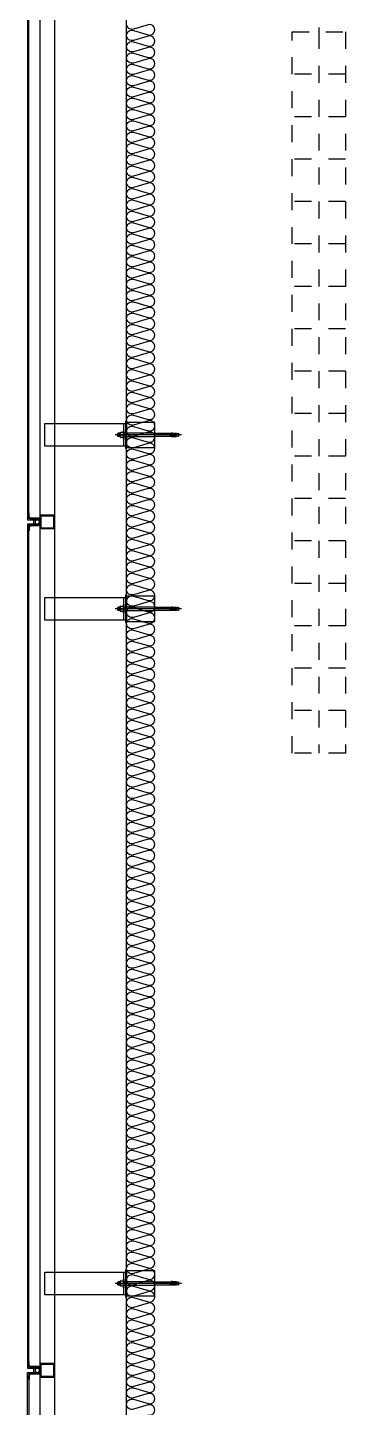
# Model space of a CAD drawing. Header units: millimetres. Extents: x -1320 to 172218, y -4077 to 50350.
# Drawn here: x 118350 to 119473, y 8619 to 13498 of the extents above; entities that cross this region are included whole.
import ezdxf

# ---------------------------------------------------------------- set-up
doc = ezdxf.new("R2010")
doc.units = ezdxf.units.MM
doc.header["$LTSCALE"] = 60
doc.linetypes.add('HIDDEN', pattern=[2, 1, -1])
for name, color, linetype in [('A-CORE-ELEV', 5, 'Continuous'), ('A-ETC-8', 8, 'Continuous'), ('A-FIN', 6, 'Continuous'), ('INSUL', 8, 'Continuous'), ('ISL', 251, 'Continuous')]:
    doc.layers.add(name, color=color, linetype=linetype)

# ---------------------------------------------------------------- blocks, each defined once
blk = doc.blocks.new('A$C632c858f')
at = {"layer": 'A-ETC-8'}
blk.add_arc((-2.8, 0), 24, 341.8248, 18.1752, dxfattribs=at)
blk.add_ellipse((34, 0), major_axis=(7.59, 0), ratio=0.987937, dxfattribs=at)
blk = doc.blocks.new('A$Cae507117')
at = {"layer": 'A-ETC-8'}
for points in [[(-50, 0), (-50, -50), (0, -50), (0, 0)], [(-46.8, -3.2), (-46.8, -46.8), (-3.2, -46.8), (-3.2, -3.2)]]:
    blk.add_lwpolyline(points, close=True, dxfattribs=at)
blk = doc.blocks.new('너트 M12')
for p, q in [((-9, 0), (9, 0)), ((-9.5, -9), (-9.5, -0.5)), ((9, -9.5), (-9, -9.5)), ((0, -8.3), (0, -1.2)), ((9.5, -0.5), (9.5, -9))]:
    blk.add_line(p, q)
for centre, start, end in [((-9, -0.5), 90, 180), ((-9, -9), 180, 270), ((9, -0.5), 0, 90), ((9, -9), 270, 0)]:
    blk.add_arc(centre, 0.5, start, end)
at = {"extrusion": (0, 0, -1)}
for centre, major_axis, ratio, start_param, end_param in [((-4.8, -0.9), (-4.75, 0.31), 0.185359, -0.024388, 3.141593), ((4.8, -0.9), (4.75, 0.31), 0.185108, 3.141593, 6.30754), ((-4.8, -8.6), (4.75, 0.31), 0.187111, 0, 3.166211), ((4.8, -8.6), (-4.75, 0.31), 0.185991, 3.117121, 6.283185)]:
    blk.add_ellipse(centre, major_axis=major_axis, ratio=ratio, start_param=start_param, end_param=end_param, dxfattribs=at)
blk = doc.blocks.new('A$C5ebcaad0')
at = {"layer": 'A-ETC-8'}
for p, q in [((-449, -225), (-214, -225)), ((-439, -220.5), (-439, -229.5)), ((-437, -219), (-437.5, -219)), ((-437.5, -231), (-437, -231)), ((-426, -220.5), (-437, -219)), ((-437, -231), (-426, -229.5)), ((-431.6, -219.7), (-431.6, -221.5)), ((-431.6, -228.5), (-431.6, -230.2)), ((-431.1, -222.3), (-429.3, -223.5)), ((-431.1, -227.7), (-429.3, -226.5)), ((-415.6, -218.7), (-430.6, -218.7)), ((-430.6, -231.2), (-415.6, -231.2)), ((-421.1, -224), (-427.7, -224)), ((-421.1, -226), (-427.7, -226)), ((-426, -220.5), (-412, -220.5)), ((-426, -229.5), (-412, -229.5)), ((-420.6, -223.5), (-420.6, -223)), ((-420.6, -227), (-420.6, -226.5)), ((-416.6, -227), (-416.6, -223)), ((-415.6, -218.7), (-412.6, -218.7)), ((-415.6, -231.2), (-412.6, -231.2)), ((-412.6, -218.7), (-412.6, -231.2)), ((-412, -231), (-412, -219)), ((-409, -219), (-412, -219)), ((-412, -231), (-409, -231)), ((-409, -231), (-409, -219)), ((-355, -219), (-409, -219)), ((-409, -231), (-355, -231)), ((-355, -219), (-245.5, -219)), ((-245.5, -231), (-355, -231)), ((-234.2, -229.5), (-224, -229.5)), ((-234, -219), (-225.5, -219)), ((-234, -220.5), (-224, -220.5)), ((-234, -231), (-225.5, -231)), ((-225.5, -231), (-225.5, -219)), ((-224, -220.5), (-225.5, -219)), ((-224, -229.5), (-225.5, -231)), ((-224, -229.5), (-224, -220.5))]:
    blk.add_line(p, q, dxfattribs=at)
for points in [[(-255, -180.5), (-255, -269.5), (-355, -269.5), (-355, -180.5)], [(33.5, -185), (-251.5, -185), (-251.5, -265), (33.5, -265)], [(-251.5, -265), (-245.5, -265), (-245.5, -185), (-251.5, -185)], [(-245.5, -210), (-245.5, -240), (-243.5, -240), (-243.5, -210)]]:
    blk.add_lwpolyline(points, close=True, dxfattribs=at)
blk.add_lwpolyline([(-251.5, -177.5), (-251.5, -272.5, -0.414214), (-252.5, -273.5), (-255, -273.5), (-255, -176.5), (-252.5, -176.5, -0.414214)], format="xyb", close=True, dxfattribs=at)
for centre, radius, start, end in [((-437.5, -220.5), 1.5, 90, 180), ((-437.5, -229.5), 1.5, 180, 270), ((-430.6, -219.7), 1, 90, 180), ((-430.6, -221.5), 1, 180, 236.3099), ((-430.6, -228.5), 1, 123.6901, 180), ((-430.6, -230.2), 1, 180, 270), ((-427.7, -221), 3, 236.3099, 270), ((-427.7, -229), 3, 90, 123.6901), ((-421.1, -223.5), 0.5, 270, 0), ((-421.1, -226.5), 0.5, 0, 90), ((-418.6, -223), 2, 90, 180), ((-418.6, -227), 2, 180, 270), ((-418.6, -223), 2, 0, 90), ((-418.6, -227), 2, 270, 0)]:
    blk.add_arc(centre, radius, start, end, dxfattribs=at)
at = {"layer": 'A-ETC-8', "xscale": -1, "rotation": 90}
blk.add_blockref('너트 M12', (-243.5, -225), dxfattribs=at)

msp = doc.modelspace()

# ---------------------------------------------------------------- linework, layer by layer
at = {"layer": 'A-CORE-ELEV', "color": 4, "linetype": 'HIDDEN'}
for p, q in [((119379.2, 13737.7, 0), (119379.2, 13467.7, 0)), ((119284.9, 13482.7, 0), (119473.5, 13482.7, 0)), ((119284.9, 10932.7, 0), (119284.9, 13482.7, 0)), ((119379.2, 13482.7, 0), (119379.2, 10932.7, 0)), ((119473.5, 13482.7, 0), (119473.5, 10932.7, 0)), ((119473.5, 13332.7, 0), (119284.9, 13332.7, 0)), ((119473.5, 13182.7, 0), (119284.9, 13182.7, 0)), ((119473.5, 13032.7, 0), (119284.9, 13032.7, 0)), ((119473.5, 12882.7, 0), (119284.9, 12882.7, 0)), ((119473.5, 12732.7, 0), (119284.9, 12732.7, 0)), ((119473.5, 12582.7, 0), (119284.9, 12582.7, 0)), ((119473.5, 12432.7, 0), (119284.9, 12432.7, 0)), ((119473.5, 12282.7, 0), (119284.9, 12282.7, 0)), ((119473.5, 12132.7, 0), (119284.9, 12132.7, 0)), ((119473.5, 11982.7, 0), (119284.9, 11982.7, 0)), ((119473.5, 11832.7, 0), (119284.9, 11832.7, 0)), ((119473.5, 11682.7, 0), (119284.9, 11682.7, 0)), ((119473.5, 11532.7, 0), (119284.9, 11532.7, 0)), ((119473.5, 11382.7, 0), (119284.9, 11382.7, 0)), ((119473.5, 11232.7, 0), (119284.9, 11232.7, 0)), ((119473.5, 11082.7, 0), (119284.9, 11082.7, 0)), ((119473.5, 10932.7, 0), (119284.9, 10932.7, 0))]:
    msp.add_line(p, q, dxfattribs=at)
at = {"layer": 'A-ETC-8'}
for p, q in [((118395, 680), (118395, 47070, 0)), ((118445, 47070, 0), (118445, 680))]:
    msp.add_line(p, q, dxfattribs=at)
at = {"layer": 'A-ETC-8', "elevation": 0}
for points in [[(118358, 11761.5), (118393, 11761.5), (118393, 11750.5), (118395, 11750.5), (118395, 11763.5), (118359.7, 11763.5, 0.226541), (118356, 11767.2), (118356, 11781.9), (118354, 11781.9), (118354, 11765.5, -0.414214)], [(118358, 11738.5), (118393, 11738.5), (118393, 11749.5), (118395, 11749.5), (118395, 11736.5), (118359.7, 11736.5, -0.226541), (118356, 11732.8), (118356, 11718.1), (118354, 11718.1), (118354, 11734.5, 0.414214)], [(118358, 8761.5), (118393, 8761.5), (118393, 8750.5), (118395, 8750.5), (118395, 8763.5), (118359.7, 8763.5, 0.226541), (118356, 8767.2), (118356, 8781.9), (118354, 8781.9), (118354, 8765.5, -0.414214)], [(118358, 8738.5), (118393, 8738.5), (118393, 8749.5), (118395, 8749.5), (118395, 8736.5), (118359.7, 8736.5, -0.226541), (118356, 8732.8), (118356, 8718.1), (118354, 8718.1), (118354, 8734.5, 0.414214)]]:
    msp.add_lwpolyline(points, format="xyb", close=True, dxfattribs=at)
at = {"layer": 'A-FIN', "elevation": 0}
for points in [[(118391, 14738.5), (118391, 14742.5), (118350, 14742.5), (118350, 11757.5), (118391, 11757.5), (118391, 11761.5), (118354, 11761.5), (118354, 14738.5), (118391, 14738.5)], [(118391, 11738.5), (118391, 11742.5), (118350, 11742.5), (118350, 8757.5), (118391, 8757.5), (118391, 8761.5), (118354, 8761.5), (118354, 11738.5), (118391, 11738.5)], [(118391, 6211.5), (118391, 6207.5), (118350, 6207.5), (118350, 8742.5), (118391, 8742.5), (118391, 8738.5), (118354, 8738.5), (118354, 6211.5), (118391, 6211.5)]]:
    msp.add_lwpolyline(points, close=True, dxfattribs=at)
at = {"layer": 'INSUL'}
msp.add_line((118700, -1850, 0), (118700, 47000, 0), dxfattribs=at)
at = {"layer": 'ISL', "elevation": 0}
msp.add_lwpolyline([(118775.8, 8592.4, 1.372593), (118775.8, 8627.7), (118724.2, 8612.4, -0.509267), (118700, 8630, -0.509267), (118724.2, 8647.7), (118775.8, 8632.4, 1.372593), (118775.8, 8667.7), (118724.2, 8652.4, -0.509267), (118700, 8670, -0.509267), (118724.2, 8687.7), (118775.8, 8672.4, 1.372593), (118775.8, 8707.7), (118724.2, 8692.4, -0.509267), (118700, 8710, -0.509267), (118724.2, 8727.7), (118775.8, 8712.4, 1.372593), (118775.8, 8747.7), (118724.2, 8732.4, -0.509267), (118700, 8750, -0.509267), (118724.2, 8767.7), (118775.8, 8752.4, 1.372593), (118775.8, 8787.7), (118724.2, 8772.4, -0.509267), (118700, 8790, -0.509267), (118724.2, 8807.7), (118775.8, 8792.4, 1.372593), (118775.8, 8827.7), (118724.2, 8812.4, -0.509267), (118700, 8830, -0.509267), (118724.2, 8847.7), (118775.8, 8832.4, 1.372593), (118775.8, 8867.7), (118724.2, 8852.4, -0.509267), (118700, 8870, -0.509267), (118724.2, 8887.7), (118775.8, 8872.4, 1.372593), (118775.8, 8907.7), (118724.2, 8892.4, -0.509267), (118700, 8910, -0.509267), (118724.2, 8927.7), (118775.8, 8912.4, 1.372593), (118775.8, 8947.7), (118724.2, 8932.4, -0.509267), (118700, 8950, -0.509267), (118724.2, 8967.7), (118775.8, 8952.4, 1.372593), (118775.8, 8987.7), (118724.2, 8972.4, -0.509267), (118700, 8990, -0.509267), (118724.2, 9007.7), (118775.8, 8992.4, 1.372593), (118775.8, 9027.7), (118724.2, 9012.4, -0.509267), (118700, 9030, -0.509267), (118724.2, 9047.7), (118775.8, 9032.4, 1.372593), (118775.8, 9067.7), (118724.2, 9052.4, -0.509267), (118700, 9070, -0.509267), (118724.2, 9087.7), (118775.8, 9072.4, 1.372593), (118775.8, 9107.7), (118724.2, 9092.4, -0.509267), (118700, 9110, -0.509267), (118724.2, 9127.7), (118775.8, 9112.4, 1.372593), (118775.8, 9147.7), (118724.2, 9132.4, -0.509267), (118700, 9150, -0.509267), (118724.2, 9167.7), (118775.8, 9152.4, 1.372593), (118775.8, 9187.7), (118724.2, 9172.4, -0.509267), (118700, 9190, -0.509267), (118724.2, 9207.7), (118775.8, 9192.4, 1.372593), (118775.8, 9227.7), (118724.2, 9212.4, -0.509267), (118700, 9230, -0.509267), (118724.2, 9247.7), (118775.8, 9232.4, 1.372593), (118775.8, 9267.7), (118724.2, 9252.4, -0.509267), (118700, 9270, -0.509267), (118724.2, 9287.7), (118775.8, 9272.4, 1.372593), (118775.8, 9307.7), (118724.2, 9292.4, -0.509267), (118700, 9310, -0.509267), (118724.2, 9327.7), (118775.8, 9312.4, 1.372593), (118775.8, 9347.7), (118724.2, 9332.4, -0.509267), (118700, 9350, -0.509267), (118724.2, 9367.7), (118775.8, 9352.4, 1.372593), (118775.8, 9387.7), (118724.2, 9372.4, -0.509267), (118700, 9390, -0.509267), (118724.2, 9407.7), (118775.8, 9392.4, 1.372593), (118775.8, 9427.7), (118724.2, 9412.4, -0.509267), (118700, 9430, -0.509267), (118724.2, 9447.7), (118775.8, 9432.4, 1.372593), (118775.8, 9467.7), (118724.2, 9452.4, -0.509267), (118700, 9470, -0.509267), (118724.2, 9487.7), (118775.8, 9472.4, 1.372593), (118775.8, 9507.7), (118724.2, 9492.4, -0.509267), (118700, 9510, -0.509267), (118724.2, 9527.7), (118775.8, 9512.4, 1.372593), (118775.8, 9547.7), (118724.2, 9532.4, -0.509267), (118700, 9550, -0.509267), (118724.2, 9567.7), (118775.8, 9552.4, 1.372593), (118775.8, 9587.7), (118724.2, 9572.4, -0.509267), (118700, 9590, -0.509267), (118724.2, 9607.7), (118775.8, 9592.4, 1.372593), (118775.8, 9627.7), (118724.2, 9612.4, -0.509267), (118700, 9630, -0.509267), (118724.2, 9647.7), (118775.8, 9632.4, 1.372593), (118775.8, 9667.7), (118724.2, 9652.4, -0.509267), (118700, 9670, -0.509267), (118724.2, 9687.7), (118775.8, 9672.4, 1.372593), (118775.8, 9707.7), (118724.2, 9692.4, -0.509267), (118700, 9710, -0.509267), (118724.2, 9727.7), (118775.8, 9712.4, 1.372593), (118775.8, 9747.7), (118724.2, 9732.4, -0.509267), (118700, 9750, -0.509267), (118724.2, 9767.7), (118775.8, 9752.4, 1.372593), (118775.8, 9787.7), (118724.2, 9772.4, -0.509267), (118700, 9790, -0.509267), (118724.2, 9807.7), (118775.8, 9792.4, 1.372593), (118775.8, 9827.7), (118724.2, 9812.4, -0.509267), (118700, 9830, -0.509267), (118724.2, 9847.7), (118775.8, 9832.4, 1.372593), (118775.8, 9867.7), (118724.2, 9852.4, -0.509267), (118700, 9870, -0.509267), (118724.2, 9887.7), (118775.8, 9872.4, 1.372593), (118775.8, 9907.7), (118724.2, 9892.4, -0.509267), (118700, 9910, -0.509267), (118724.2, 9927.7), (118775.8, 9912.4, 1.372593), (118775.8, 9947.7), (118724.2, 9932.4, -0.509267), (118700, 9950, -0.509267), (118724.2, 9967.7), (118775.8, 9952.4, 1.372593), (118775.8, 9987.7), (118724.2, 9972.4, -0.509267), (118700, 9990, -0.509267), (118724.2, 10007.7), (118775.8, 9992.4, 1.372593), (118775.8, 10027.7), (118724.2, 10012.4, -0.509267), (118700, 10030, -0.509267), (118724.2, 10047.7), (118775.8, 10032.4, 1.372593), (118775.8, 10067.7), (118724.2, 10052.4, -0.509267), (118700, 10070, -0.509267), (118724.2, 10087.7), (118775.8, 10072.4, 1.372593), (118775.8, 10107.7), (118724.2, 10092.4, -0.509267), (118700, 10110, -0.509267), (118724.2, 10127.7), (118775.8, 10112.4, 1.372593), (118775.8, 10147.7), (118724.2, 10132.4, -0.509267), (118700, 10150, -0.509267), (118724.2, 10167.7), (118775.8, 10152.4, 1.372593), (118775.8, 10187.7), (118724.2, 10172.4, -0.509267), (118700, 10190, -0.509267), (118724.2, 10207.7), (118775.8, 10192.4, 1.372593), (118775.8, 10227.7), (118724.2, 10212.4, -0.509267), (118700, 10230, -0.509267), (118724.2, 10247.7), (118775.8, 10232.4, 1.372593), (118775.8, 10267.7), (118724.2, 10252.4, -0.509267), (118700, 10270, -0.509267), (118724.2, 10287.7), (118775.8, 10272.4, 1.372593), (118775.8, 10307.7), (118724.2, 10292.4, -0.509267), (118700, 10310, -0.509267), (118724.2, 10327.7), (118775.8, 10312.4, 1.372593), (118775.8, 10347.7), (118724.2, 10332.4, -0.509267), (118700, 10350, -0.509267), (118724.2, 10367.7), (118775.8, 10352.4, 1.372593), (118775.8, 10387.7), (118724.2, 10372.4, -0.509267), (118700, 10390, -0.509267), (118724.2, 10407.7), (118775.8, 10392.4, 1.372593), (118775.8, 10427.7), (118724.2, 10412.4, -0.509267), (118700, 10430, -0.509267), (118724.2, 10447.7), (118775.8, 10432.4, 1.372593), (118775.8, 10467.7), (118724.2, 10452.4, -0.509267), (118700, 10470, -0.509267), (118724.2, 10487.7), (118775.8, 10472.4, 1.372593), (118775.8, 10507.7), (118724.2, 10492.4, -0.509267), (118700, 10510, -0.509267), (118724.2, 10527.7), (118775.8, 10512.4, 1.372593), (118775.8, 10547.7), (118724.2, 10532.4, -0.509267), (118700, 10550, -0.509267), (118724.2, 10567.7), (118775.8, 10552.4, 1.372593), (118775.8, 10587.7), (118724.2, 10572.4, -0.509267), (118700, 10590, -0.509267), (118724.2, 10607.7), (118775.8, 10592.4, 1.372593), (118775.8, 10627.7), (118724.2, 10612.4, -0.509267), (118700, 10630, -0.509267), (118724.2, 10647.7), (118775.8, 10632.4, 1.372593), (118775.8, 10667.7), (118724.2, 10652.4, -0.509267), (118700, 10670, -0.509267), (118724.2, 10687.7), (118775.8, 10672.4, 1.372593), (118775.8, 10707.7), (118724.2, 10692.4, -0.509267), (118700, 10710, -0.509267), (118724.2, 10727.7), (118775.8, 10712.4, 1.372593), (118775.8, 10747.7), (118724.2, 10732.4, -0.509267), (118700, 10750, -0.509267), (118724.2, 10767.7), (118775.8, 10752.4, 1.372593), (118775.8, 10787.7), (118724.2, 10772.4, -0.509267), (118700, 10790, -0.509267), (118724.2, 10807.7), (118775.8, 10792.4, 1.372593), (118775.8, 10827.7), (118724.2, 10812.4, -0.509267), (118700, 10830, -0.509267), (118724.2, 10847.7), (118775.8, 10832.4, 1.372593), (118775.8, 10867.7), (118724.2, 10852.4, -0.509267), (118700, 10870, -0.509267), (118724.2, 10887.7), (118775.8, 10872.4, 1.372593), (118775.8, 10907.7), (118724.2, 10892.4, -0.509267), (118700, 10910, -0.509267), (118724.2, 10927.7), (118775.8, 10912.4, 1.372593), (118775.8, 10947.7), (118724.2, 10932.4, -0.509267), (118700, 10950, -0.509267), (118724.2, 10967.7), (118775.8, 10952.4, 1.372593), (118775.8, 10987.7), (118724.2, 10972.4, -0.509267), (118700, 10990, -0.509267), (118724.2, 11007.7), (118775.8, 10992.4, 1.372593), (118775.8, 11027.7), (118724.2, 11012.4, -0.509267), (118700, 11030, -0.509267), (118724.2, 11047.7), (118775.8, 11032.4, 1.372593), (118775.8, 11067.7), (118724.2, 11052.4, -0.509267), (118700, 11070, -0.509267), (118724.2, 11087.7), (118775.8, 11072.4, 1.372593), (118775.8, 11107.7), (118724.2, 11092.4, -0.509267), (118700, 11110, -0.509267), (118724.2, 11127.7), (118775.8, 11112.4, 1.372593), (118775.8, 11147.7), (118724.2, 11132.4, -0.509267), (118700, 11150, -0.509267), (118724.2, 11167.7), (118775.8, 11152.4, 1.372593), (118775.8, 11187.7), (118724.2, 11172.4, -0.509267), (118700, 11190, -0.509267), (118724.2, 11207.7), (118775.8, 11192.4, 1.372593), (118775.8, 11227.7), (118724.2, 11212.4, -0.509267), (118700, 11230, -0.509267), (118724.2, 11247.7), (118775.8, 11232.4, 1.372593), (118775.8, 11267.7), (118724.2, 11252.4, -0.509267), (118700, 11270, -0.509267), (118724.2, 11287.7), (118775.8, 11272.4, 1.372593), (118775.8, 11307.7), (118724.2, 11292.4, -0.509267), (118700, 11310, -0.509267), (118724.2, 11327.7), (118775.8, 11312.4, 1.372593), (118775.8, 11347.7), (118724.2, 11332.4, -0.509267), (118700, 11350, -0.509267), (118724.2, 11367.7), (118775.8, 11352.4, 1.372593), (118775.8, 11387.7), (118724.2, 11372.4, -0.509267), (118700, 11390, -0.509267), (118724.2, 11407.7), (118775.8, 11392.4, 1.372593), (118775.8, 11427.7), (118724.2, 11412.4, -0.509267), (118700, 11430, -0.509267), (118724.2, 11447.7), (118775.8, 11432.4, 1.372593), (118775.8, 11467.7), (118724.2, 11452.4, -0.509267), (118700, 11470, -0.509267), (118724.2, 11487.7), (118775.8, 11472.4, 1.372593), (118775.8, 11507.7), (118724.2, 11492.4, -0.509267), (118700, 11510, -0.509267), (118724.2, 11527.7), (118775.8, 11512.4, 1.372593), (118775.8, 11547.7), (118724.2, 11532.4, -0.509267), (118700, 11550, -0.509267), (118724.2, 11567.7), (118775.8, 11552.4, 1.372593), (118775.8, 11587.7), (118724.2, 11572.4, -0.509267), (118700, 11590, -0.509267), (118724.2, 11607.7), (118775.8, 11592.4, 1.372593), (118775.8, 11627.7), (118724.2, 11612.4, -0.509267), (118700, 11630, -0.509267), (118724.2, 11647.7), (118775.8, 11632.4, 1.372593), (118775.8, 11667.7), (118724.2, 11652.4, -0.509267), (118700, 11670, -0.509267), (118724.2, 11687.7), (118775.8, 11672.4, 1.372593), (118775.8, 11707.7), (118724.2, 11692.4, -0.509267), (118700, 11710, -0.509267), (118724.2, 11727.7), (118775.8, 11712.4, 1.372593), (118775.8, 11747.7), (118724.2, 11732.4, -0.509267), (118700, 11750, -0.509267), (118724.2, 11767.7), (118775.8, 11752.4, 1.372593), (118775.8, 11787.7), (118724.2, 11772.4, -0.509267), (118700, 11790, -0.509267), (118724.2, 11807.7), (118775.8, 11792.4, 1.372593), (118775.8, 11827.7), (118724.2, 11812.4, -0.509267), (118700, 11830, -0.509267), (118724.2, 11847.7), (118775.8, 11832.4, 1.372593), (118775.8, 11867.7), (118724.2, 11852.4, -0.509267), (118700, 11870, -0.509267), (118724.2, 11887.7), (118775.8, 11872.4, 1.372593), (118775.8, 11907.7), (118724.2, 11892.4, -0.509267), (118700, 11910, -0.509267), (118724.2, 11927.7), (118775.8, 11912.4, 1.372593), (118775.8, 11947.7), (118724.2, 11932.4, -0.509267), (118700, 11950, -0.509267), (118724.2, 11967.7), (118775.8, 11952.4, 1.372593), (118775.8, 11987.7), (118724.2, 11972.4, -0.509267), (118700, 11990, -0.509267), (118724.2, 12007.7), (118775.8, 11992.4, 1.372593), (118775.8, 12027.7), (118724.2, 12012.4, -0.509267), (118700, 12030, -0.509267), (118724.2, 12047.7), (118775.8, 12032.4, 1.372593), (118775.8, 12067.7), (118724.2, 12052.4, -0.509267), (118700, 12070, -0.509267), (118724.2, 12087.7), (118775.8, 12072.4, 1.372593), (118775.8, 12107.7), (118724.2, 12092.4, -0.509267), (118700, 12110, -0.509267), (118724.2, 12127.7), (118775.8, 12112.4, 1.372593), (118775.8, 12147.7), (118724.2, 12132.4, -0.509267), (118700, 12150, -0.509267), (118724.2, 12167.7), (118775.8, 12152.4, 1.372593), (118775.8, 12187.7), (118724.2, 12172.4, -0.509267), (118700, 12190, -0.509267), (118724.2, 12207.7), (118775.8, 12192.4, 1.372593), (118775.8, 12227.7), (118724.2, 12212.4, -0.509267), (118700, 12230, -0.509267), (118724.2, 12247.7), (118775.8, 12232.4, 1.372593), (118775.8, 12267.7), (118724.2, 12252.4, -0.509267), (118700, 12270, -0.509267), (118724.2, 12287.7), (118775.8, 12272.4, 1.372593), (118775.8, 12307.7), (118724.2, 12292.4, -0.509267), (118700, 12310, -0.509267), (118724.2, 12327.7), (118775.8, 12312.4, 1.372593), (118775.8, 12347.7), (118724.2, 12332.4, -0.509267), (118700, 12350, -0.509267), (118724.2, 12367.7), (118775.8, 12352.4, 1.372593), (118775.8, 12387.7), (118724.2, 12372.4, -0.509267), (118700, 12390, -0.509267), (118724.2, 12407.7), (118775.8, 12392.4, 1.372593), (118775.8, 12427.7), (118724.2, 12412.4, -0.509267), (118700, 12430, -0.509267), (118724.2, 12447.7), (118775.8, 12432.4, 1.372593), (118775.8, 12467.7), (118724.2, 12452.4, -0.509267), (118700, 12470, -0.509267), (118724.2, 12487.7), (118775.8, 12472.4, 1.372593), (118775.8, 12507.7), (118724.2, 12492.4, -0.509267), (118700, 12510, -0.509267), (118724.2, 12527.7), (118775.8, 12512.4, 1.372593), (118775.8, 12547.7), (118724.2, 12532.4, -0.509267), (118700, 12550, -0.509267), (118724.2, 12567.7), (118775.8, 12552.4, 1.372593), (118775.8, 12587.7), (118724.2, 12572.4, -0.509267), (118700, 12590, -0.509267), (118724.2, 12607.7), (118775.8, 12592.4, 1.372593), (118775.8, 12627.7), (118724.2, 12612.4, -0.509267), (118700, 12630, -0.509267), (118724.2, 12647.7), (118775.8, 12632.4, 1.372593), (118775.8, 12667.7), (118724.2, 12652.4, -0.509267), (118700, 12670, -0.509267), (118724.2, 12687.7), (118775.8, 12672.4, 1.372593), (118775.8, 12707.7), (118724.2, 12692.4, -0.509267), (118700, 12710, -0.509267), (118724.2, 12727.7), (118775.8, 12712.4, 1.372593), (118775.8, 12747.7), (118724.2, 12732.4, -0.509267), (118700, 12750, -0.509267), (118724.2, 12767.7), (118775.8, 12752.4, 1.372593), (118775.8, 12787.7), (118724.2, 12772.4, -0.509267), (118700, 12790, -0.509267), (118724.2, 12807.7), (118775.8, 12792.4, 1.372593), (118775.8, 12827.7), (118724.2, 12812.4, -0.509267), (118700, 12830, -0.509267), (118724.2, 12847.7), (118775.8, 12832.4, 1.372593), (118775.8, 12867.7), (118724.2, 12852.4, -0.509267), (118700, 12870, -0.509267), (118724.2, 12887.7), (118775.8, 12872.4, 1.372593), (118775.8, 12907.7), (118724.2, 12892.4, -0.509267), (118700, 12910, -0.509267), (118724.2, 12927.7), (118775.8, 12912.4, 1.372593), (118775.8, 12947.7), (118724.2, 12932.4, -0.509267), (118700, 12950, -0.509267), (118724.2, 12967.7), (118775.8, 12952.4, 1.372593), (118775.8, 12987.7), (118724.2, 12972.4, -0.509267), (118700, 12990, -0.509267), (118724.2, 13007.7), (118775.8, 12992.4, 1.372593), (118775.8, 13027.7), (118724.2, 13012.4, -0.509267), (118700, 13030, -0.509267), (118724.2, 13047.7), (118775.8, 13032.4, 1.372593), (118775.8, 13067.7), (118724.2, 13052.4, -0.509267), (118700, 13070, -0.509267), (118724.2, 13087.7), (118775.8, 13072.4, 1.372593), (118775.8, 13107.7), (118724.2, 13092.4, -0.509267), (118700, 13110, -0.509267), (118724.2, 13127.7), (118775.8, 13112.4, 1.372593), (118775.8, 13147.7), (118724.2, 13132.4, -0.509267), (118700, 13150, -0.509267), (118724.2, 13167.7), (118775.8, 13152.4, 1.372593), (118775.8, 13187.7), (118724.2, 13172.4, -0.509267), (118700, 13190, -0.509267), (118724.2, 13207.7), (118775.8, 13192.4, 1.372593), (118775.8, 13227.7), (118724.2, 13212.4, -0.509267), (118700, 13230, -0.509267), (118724.2, 13247.7), (118775.8, 13232.4, 1.372593), (118775.8, 13267.7), (118724.2, 13252.4, -0.509267), (118700, 13270, -0.509267), (118724.2, 13287.7), (118775.8, 13272.4, 1.372593), (118775.8, 13307.7), (118724.2, 13292.4, -0.509267), (118700, 13310, -0.509267), (118724.2, 13327.7), (118775.8, 13312.4, 1.372593), (118775.8, 13347.7), (118724.2, 13332.4, -0.509267), (118700, 13350, -0.509267), (118724.2, 13367.7), (118775.8, 13352.4, 1.372593), (118775.8, 13387.7), (118724.2, 13372.4, -0.509267), (118700, 13390, -0.509267), (118724.2, 13407.7), (118775.8, 13392.4, 1.372593), (118775.8, 13427.7), (118724.2, 13412.4, -0.509267), (118700, 13430, -0.509267), (118724.2, 13447.7), (118775.8, 13432.4, 1.372593), (118775.8, 13467.7), (118724.2, 13452.4, -0.509267), (118700, 13470, -0.509267), (118724.2, 13487.7), (118775.8, 13472.4, 1.372593), (118775.8, 13507.7), (118724.2, 13492.4, -0.509267), (118700, 13510, -0.509267)], format="xyb", dxfattribs=at)

# ---------------------------------------------------------------- block references
at = {"layer": 'A-ETC-8', "xscale": -1}
for p in [(118445, 12282.5, 0), (118445, 11667.5, 0), (118445, 9282.5)]:
    msp.add_blockref('A$C5ebcaad0', p, dxfattribs=at)
at = {"layer": 'A-ETC-8', "xscale": -1, "rotation": 180}
for name, p in [('A$Cae507117', (118445, 11725, 0)), ('A$C632c858f', (118350, 11750, 0)), ('A$C632c858f', (118350, 8750)), ('A$Cae507117', (118445, 8725))]:
    msp.add_blockref(name, p, dxfattribs=at)

doc.saveas('drawing.dxf')
